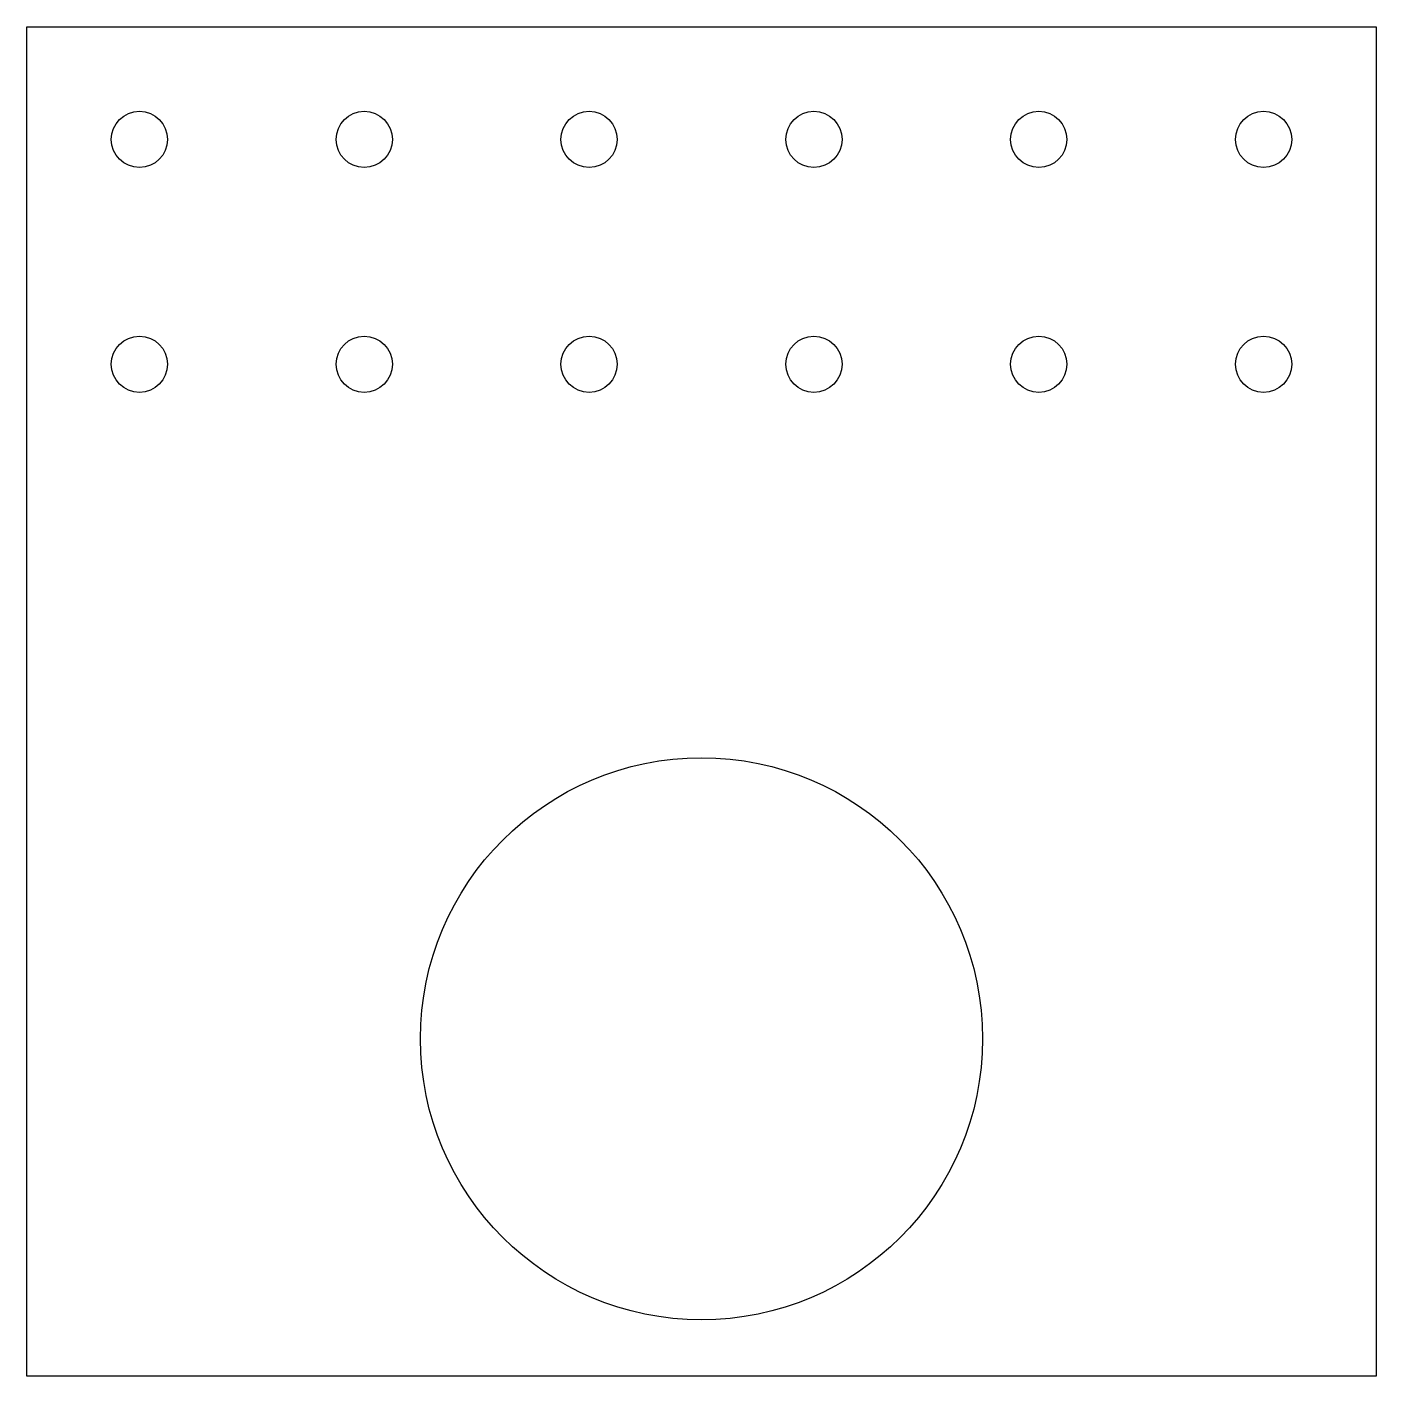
# Model space of a CAD drawing. Header units: inches. Extents: x -3.27 to 2.73, y 12.6 to 18.6.
import ezdxf

# ---------------------------------------------------------------- set-up
doc = ezdxf.new("R2010")
doc.units = ezdxf.units.IN
doc.header["$MEASUREMENT"] = 0
doc.layers.add('Dem', color=7, linetype='Continuous')

msp = doc.modelspace()

# ---------------------------------------------------------------- linework, layer by layer
at = {"layer": 'Dem'}
msp.add_lwpolyline([(-3.2716, 18.5971), (2.7284, 18.5971), (2.7284, 12.5971), (-3.2716, 12.5971)], close=True, dxfattribs=at)
for centre, radius in [((-2.7716, 18.0971), 0.125), ((-1.7716, 18.0971), 0.125), ((-1.7716, 18.0971), 0.125), ((-0.7716, 18.0971), 0.125), ((-0.7716, 18.0971), 0.125), ((0.2284, 18.0971), 0.125), ((0.2284, 18.0971), 0.125), ((1.2284, 18.0971), 0.125), ((1.2284, 18.0971), 0.125), ((2.2284, 18.0971), 0.125), ((2.2284, 18.0971), 0.125), ((-2.7716, 17.0971), 0.125), ((-1.7716, 17.0971), 0.125), ((-0.7716, 17.0971), 0.125), ((0.2284, 17.0971), 0.125), ((1.2284, 17.0971), 0.125), ((2.2284, 17.0971), 0.125), ((-0.2716, 14.0971), 1.25)]:
    msp.add_circle(centre, radius, dxfattribs=at)

doc.saveas('drawing.dxf')
